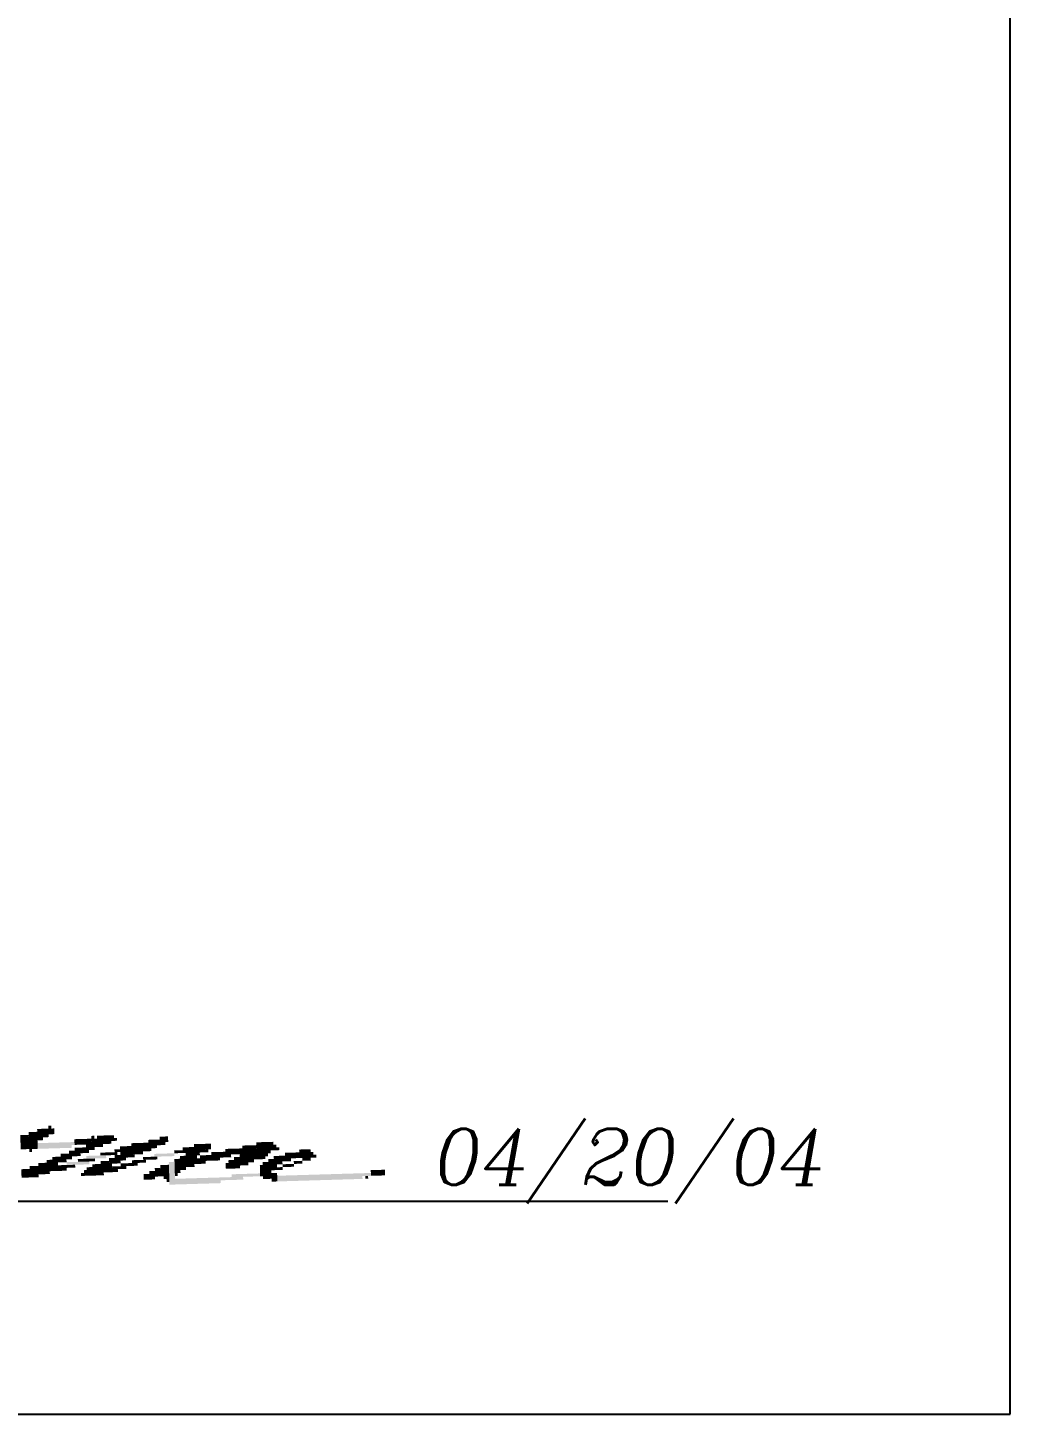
# Model space of a CAD drawing. Extents: x 331 to 571, y 362 to 759.
# Drawn here: x 518.6 to 571.5, y 361.7 to 436.2 of the extents above; entities that cross this region are included whole.
import ezdxf

# ---------------------------------------------------------------- set-up
doc = ezdxf.new("R2010")
doc.units = 0
doc.header["$LTSCALE"] = 8
doc.header["$MEASUREMENT"] = 0
doc.layers.get('0').update_dxf_attribs({"linetype": 'CONTINUOUS'})
doc.layers.add('P1', color=1, linetype='CONTINUOUS')
doc.styles.add('L100', font='romanc.shx', dxfattribs={"oblique": 10, "height": 3})

# ---------------------------------------------------------------- blocks, each defined once
blk = doc.blocks.new('SIGNAT')
at = {"layer": 'P1', "color": 7}
for points in [[(-34.366, 3.724), (-33.908, 3.737), (-34.339, 2.808), (-33.881, 2.822)], [(-33.913, 3.89), (-33.302, 3.908), (-33.899, 3.432), (-33.289, 3.45)], [(-33.307, 4.061), (-33.154, 4.065), (-33.293, 3.603), (-33.141, 3.607)], [(-33.15, 3.913), (-32.997, 3.917), (-33.141, 3.607), (-32.988, 3.612)], [(-34.82, 3.557), (-34.362, 3.571), (-34.797, 2.794), (-34.339, 2.808)], [(-33.899, 3.432), (-33.594, 3.441), (-33.895, 3.279), (-33.589, 3.288)], [(-33.89, 3.127), (-31.906, 3.186), (-33.886, 2.974), (-31.901, 3.033)], [(-33.886, 2.974), (-32.054, 3.029), (-33.881, 2.822), (-32.05, 2.876)], [(-31.911, 3.339), (-30.995, 3.366), (-31.901, 3.033), (-30.986, 3.061)], [(-31.291, 3.052), (-30.986, 3.061), (-31.282, 2.746), (-30.977, 2.755)], [(-30.999, 3.519), (-30.847, 3.523), (-30.977, 2.755), (-30.824, 2.76)], [(-30.842, 3.37), (-30.69, 3.375), (-30.829, 2.913), (-30.676, 2.917)], [(-30.694, 3.528), (-29.778, 3.555), (-30.685, 3.222), (-29.769, 3.25)], [(-30.685, 3.222), (-29.922, 3.245), (-30.681, 3.07), (-29.917, 3.093)], [(-30.681, 3.07), (-30.375, 3.079), (-30.676, 2.917), (-30.371, 2.926)], [(-29.774, 3.402), (-29.621, 3.407), (-29.769, 3.25), (-29.617, 3.254)], [(-28.849, 3.124), (-27.933, 3.152), (-28.835, 2.667), (-27.92, 2.694)], [(-27.938, 3.304), (-27.327, 3.323), (-27.929, 2.999), (-27.318, 3.017)], [(-27.929, 2.999), (-27.471, 3.013), (-27.924, 2.846), (-27.466, 2.86)], [(-27.332, 3.475), (-26.874, 3.489), (-27.323, 3.17), (-26.865, 3.184)], [(-27.323, 3.17), (-27.018, 3.179), (-27.318, 3.017), (-27.013, 3.026)], [(-25.487, 3.072), (-24.571, 3.099), (-25.478, 2.767), (-24.562, 2.794)], [(-22.888, 2.997), (-22.125, 3.019), (-22.865, 2.234), (-22.102, 2.256)], [(-22.129, 3.172), (-21.213, 3.199), (-22.115, 2.714), (-21.2, 2.742)], [(-21.209, 3.047), (-21.056, 3.051), (-21.2, 2.742), (-21.047, 2.746)], [(-34.339, 2.808), (-34.186, 2.812), (-34.334, 2.655), (-34.182, 2.66)], [(-33.104, 2.386), (-32.646, 2.4), (-33.095, 2.081), (-32.637, 2.095)], [(-32.651, 2.553), (-32.193, 2.566), (-32.642, 2.247), (-32.184, 2.261)], [(-32.642, 2.247), (-32.337, 2.257), (-32.637, 2.095), (-32.332, 2.104)], [(-32.198, 2.719), (-31.892, 2.728), (-32.189, 2.414), (-31.883, 2.423)], [(-32.189, 2.414), (-32.036, 2.418), (-32.184, 2.261), (-32.031, 2.266)], [(-31.897, 2.881), (-31.286, 2.899), (-31.888, 2.575), (-31.277, 2.594)], [(-31.888, 2.575), (-31.583, 2.585), (-31.883, 2.423), (-31.578, 2.432)], [(-31.726, 2.275), (-30.81, 2.302), (-31.722, 2.122), (-30.806, 2.149)], [(-31.282, 2.746), (-31.129, 2.751), (-31.277, 2.594), (-31.125, 2.598)], [(-31.273, 2.441), (-30.204, 2.473), (-31.268, 2.288), (-30.2, 2.32)], [(-30.514, 2.616), (-29.598, 2.644), (-30.51, 2.464), (-29.594, 2.491)], [(-30.047, 2.325), (-29.742, 2.334), (-30.038, 2.02), (-29.733, 2.029)], [(-29.756, 2.792), (-29.45, 2.801), (-29.751, 2.639), (-29.446, 2.648)], [(-29.747, 2.487), (-29.441, 2.496), (-29.733, 2.029), (-29.428, 2.038)], [(-29.455, 2.954), (-28.844, 2.972), (-29.437, 2.343), (-28.826, 2.361)], [(-29.437, 2.343), (-29.132, 2.352), (-29.432, 2.19), (-29.127, 2.2)], [(-28.835, 2.667), (-28.225, 2.685), (-28.831, 2.514), (-28.22, 2.532)], [(-28.831, 2.514), (-28.678, 2.518), (-28.826, 2.361), (-28.674, 2.366)], [(-28.216, 2.379), (-27.453, 2.402), (-28.211, 2.227), (-27.448, 2.25)], [(-27.924, 2.846), (-27.772, 2.851), (-27.92, 2.694), (-27.767, 2.698)], [(-27.61, 2.55), (-26.541, 2.582), (-27.605, 2.398), (-26.537, 2.43)], [(-26.546, 2.735), (-26.088, 2.748), (-26.541, 2.582), (-26.084, 2.596)], [(-26.532, 2.277), (-26.227, 2.286), (-26.51, 1.514), (-26.204, 1.523)], [(-26.232, 2.439), (-25.316, 2.466), (-26.218, 1.981), (-25.302, 2.008)], [(-26.093, 2.901), (-25.482, 2.919), (-26.084, 2.596), (-25.473, 2.614)], [(-25.931, 2.6), (-25.168, 2.623), (-25.926, 2.448), (-25.163, 2.471)], [(-25.478, 2.767), (-24.715, 2.789), (-25.473, 2.614), (-24.71, 2.637)], [(-25.311, 2.313), (-25.159, 2.318), (-25.302, 2.008), (-25.15, 2.013)], [(-25.163, 2.471), (-24.553, 2.489), (-25.154, 2.165), (-24.544, 2.184)], [(-24.557, 2.641), (-23.794, 2.664), (-24.548, 2.336), (-23.785, 2.359)], [(-24.548, 2.336), (-24.09, 2.35), (-24.544, 2.184), (-24.086, 2.197)], [(-23.799, 2.817), (-22.883, 2.844), (-23.79, 2.512), (-22.874, 2.539)], [(-23.79, 2.512), (-23.484, 2.521), (-23.785, 2.359), (-23.48, 2.368)], [(-23.327, 2.373), (-23.022, 2.382), (-23.309, 1.762), (-23.004, 1.771)], [(-23.027, 2.534), (-22.874, 2.539), (-23.008, 1.924), (-22.856, 1.928)], [(-22.865, 2.234), (-22.254, 2.252), (-22.86, 2.081), (-22.25, 2.099)], [(-22.115, 2.714), (-21.352, 2.737), (-22.111, 2.562), (-21.348, 2.584)], [(-22.111, 2.562), (-21.5, 2.58), (-22.106, 2.409), (-21.496, 2.427)], [(-22.106, 2.409), (-21.648, 2.423), (-22.102, 2.256), (-21.644, 2.27)], [(-21.491, 2.275), (-21.186, 2.284), (-21.473, 1.664), (-21.168, 1.673)], [(-21.191, 2.436), (-20.58, 2.455), (-21.181, 2.131), (-20.571, 2.149)], [(-21.052, 2.899), (-20.899, 2.903), (-21.047, 2.746), (-20.894, 2.751)], [(-20.585, 2.607), (-19.822, 2.63), (-20.576, 2.302), (-19.812, 2.325)], [(-20.576, 2.302), (-20.27, 2.311), (-20.571, 2.149), (-20.266, 2.158)], [(-19.826, 2.783), (-19.216, 2.801), (-19.812, 2.325), (-19.202, 2.343)], [(-19.66, 2.329), (-19.202, 2.343), (-19.655, 2.177), (-19.197, 2.19)], [(-19.211, 2.648), (-19.058, 2.653), (-19.202, 2.343), (-19.049, 2.347)], [(-19.054, 2.5), (-18.901, 2.505), (-19.049, 2.347), (-18.897, 2.352)], [(-34.765, 1.726), (-34.307, 1.739), (-34.751, 1.268), (-34.293, 1.282)], [(-34.312, 1.892), (-33.854, 1.906), (-34.293, 1.282), (-33.836, 1.295)], [(-33.858, 2.058), (-33.4, 2.072), (-33.84, 1.448), (-33.382, 1.462)], [(-33.405, 2.225), (-33.1, 2.234), (-33.387, 1.614), (-33.081, 1.623)], [(-33.387, 1.614), (-33.234, 1.619), (-33.382, 1.462), (-33.23, 1.466)], [(-33.095, 2.081), (-32.79, 2.09), (-33.081, 1.623), (-32.776, 1.632)], [(-32.785, 1.938), (-31.87, 1.965), (-32.781, 1.785), (-31.865, 1.812)], [(-32.781, 1.785), (-32.323, 1.799), (-32.776, 1.632), (-32.318, 1.646)], [(-32.332, 2.104), (-31.111, 2.14), (-32.327, 1.951), (-31.107, 1.988)], [(-31.551, 1.516), (-31.398, 1.521), (-31.546, 1.364), (-31.394, 1.368)], [(-31.403, 1.673), (-31.25, 1.678), (-31.394, 1.368), (-31.241, 1.373)], [(-31.255, 1.831), (-30.949, 1.84), (-31.241, 1.373), (-30.936, 1.382)], [(-30.954, 1.992), (-30.496, 2.006), (-30.936, 1.382), (-30.478, 1.395)], [(-30.501, 2.159), (-30.043, 2.172), (-30.482, 1.548), (-30.024, 1.562)], [(-30.482, 1.548), (-30.33, 1.553), (-30.478, 1.395), (-30.325, 1.4)], [(-30.038, 2.02), (-29.886, 2.024), (-30.024, 1.562), (-29.872, 1.566)], [(-29.881, 1.872), (-29.118, 1.894), (-29.876, 1.719), (-29.113, 1.742)], [(-29.876, 1.719), (-29.571, 1.728), (-29.872, 1.566), (-29.567, 1.575)], [(-29.428, 2.038), (-28.512, 2.065), (-29.423, 1.885), (-28.507, 1.913)], [(-28.822, 2.209), (-28.059, 2.231), (-28.817, 2.056), (-28.054, 2.079)], [(-27.888, 1.625), (-27.583, 1.635), (-27.874, 1.168), (-27.569, 1.177)], [(-27.587, 1.787), (-27.282, 1.796), (-27.573, 1.329), (-27.268, 1.338)], [(-27.286, 1.949), (-26.829, 1.963), (-27.268, 1.338), (-26.81, 1.352)], [(-26.833, 2.115), (-26.528, 2.124), (-26.797, 0.894), (-26.491, 0.903)], [(-26.51, 1.514), (-26.357, 1.518), (-26.505, 1.361), (-26.352, 1.366)], [(-26.218, 1.981), (-25.455, 2.004), (-26.213, 1.828), (-25.45, 1.851)], [(-26.213, 1.828), (-25.908, 1.837), (-26.209, 1.676), (-25.904, 1.685)], [(-25.154, 2.165), (-24.849, 2.174), (-25.15, 2.013), (-24.844, 2.022)], [(-23.776, 2.054), (-23.623, 2.058), (-23.767, 1.748), (-23.614, 1.753)], [(-23.628, 2.211), (-23.323, 2.22), (-23.614, 1.753), (-23.309, 1.762)], [(-23.453, 1.452), (-21.926, 1.498), (-23.448, 1.3), (-21.922, 1.345)], [(-22.86, 2.081), (-22.555, 2.09), (-22.856, 1.928), (-22.551, 1.937)], [(-21.94, 1.956), (-21.787, 1.96), (-21.922, 1.345), (-21.769, 1.35)], [(-21.792, 2.113), (-21.487, 2.122), (-21.765, 1.197), (-21.459, 1.206)], [(-21.473, 1.664), (-21.32, 1.669), (-21.459, 1.206), (-21.307, 1.211)], [(-21.316, 1.516), (-21.011, 1.525), (-21.302, 1.058), (-20.997, 1.067)], [(-21.181, 2.131), (-20.724, 2.145), (-21.177, 1.978), (-20.719, 1.992)], [(-21.177, 1.978), (-21.024, 1.983), (-21.168, 1.673), (-21.015, 1.678)], [(-21.02, 1.83), (-20.715, 1.839), (-21.015, 1.678), (-20.71, 1.687)], [(-21.006, 1.373), (-15.97, 1.523), (-21.002, 1.22), (-15.965, 1.37)], [(-20.719, 1.992), (-20.109, 2.01), (-20.715, 1.839), (-20.104, 1.858)], [(-20.113, 2.163), (-19.655, 2.177), (-20.109, 2.01), (-19.651, 2.024)], [(-15.974, 1.675), (-15.211, 1.698), (-15.965, 1.37), (-15.202, 1.393)], [(-28.188, 1.464), (-27.883, 1.473), (-28.179, 1.159), (-27.874, 1.168)], [(-27.116, 1.343), (-26.81, 1.352), (-27.111, 1.19), (-26.806, 1.199)], [(-26.958, 1.195), (-26.806, 1.199), (-26.954, 1.042), (-26.801, 1.047)], [(-26.501, 1.209), (-22.838, 1.318), (-26.496, 1.056), (-22.833, 1.165)], [(-26.496, 1.056), (-24.054, 1.129), (-26.491, 0.903), (-24.049, 0.976)], [(-21.002, 1.22), (-16.423, 1.357), (-20.997, 1.067), (-16.418, 1.204)], [(-16.27, 1.361), (-16.118, 1.366), (-16.266, 1.208), (-16.113, 1.213)]]:
    blk.add_solid(points, dxfattribs=at)
at = {"layer": 'P1', "style": 'L100', "oblique": 10}
blk.add_attdef('SIGN_DATE', (-12.793, 0.89), '', height=3, dxfattribs=at)
blk = doc.blocks.new('R')
at = {"color": 7}
for p, q in [((131.039, -45.367), (131.039, 112.762)), ((35.417, -33.915), (112.629, -33.915)), ((-108.961, -45.367), (131.039, -45.367))]:
    blk.add_line(p, q, dxfattribs=at)

msp = doc.modelspace()

# ---------------------------------------------------------------- block references
at = {"layer": 'P1'}
msp.add_blockref('R', (440.438, 407.048), dxfattribs=at)
msp.add_blockref('SIGNAT', (553.068, 373.133), dxfattribs=at).add_auto_attribs({'SIGN_DATE': '04/20/04'})

doc.saveas('drawing.dxf')
